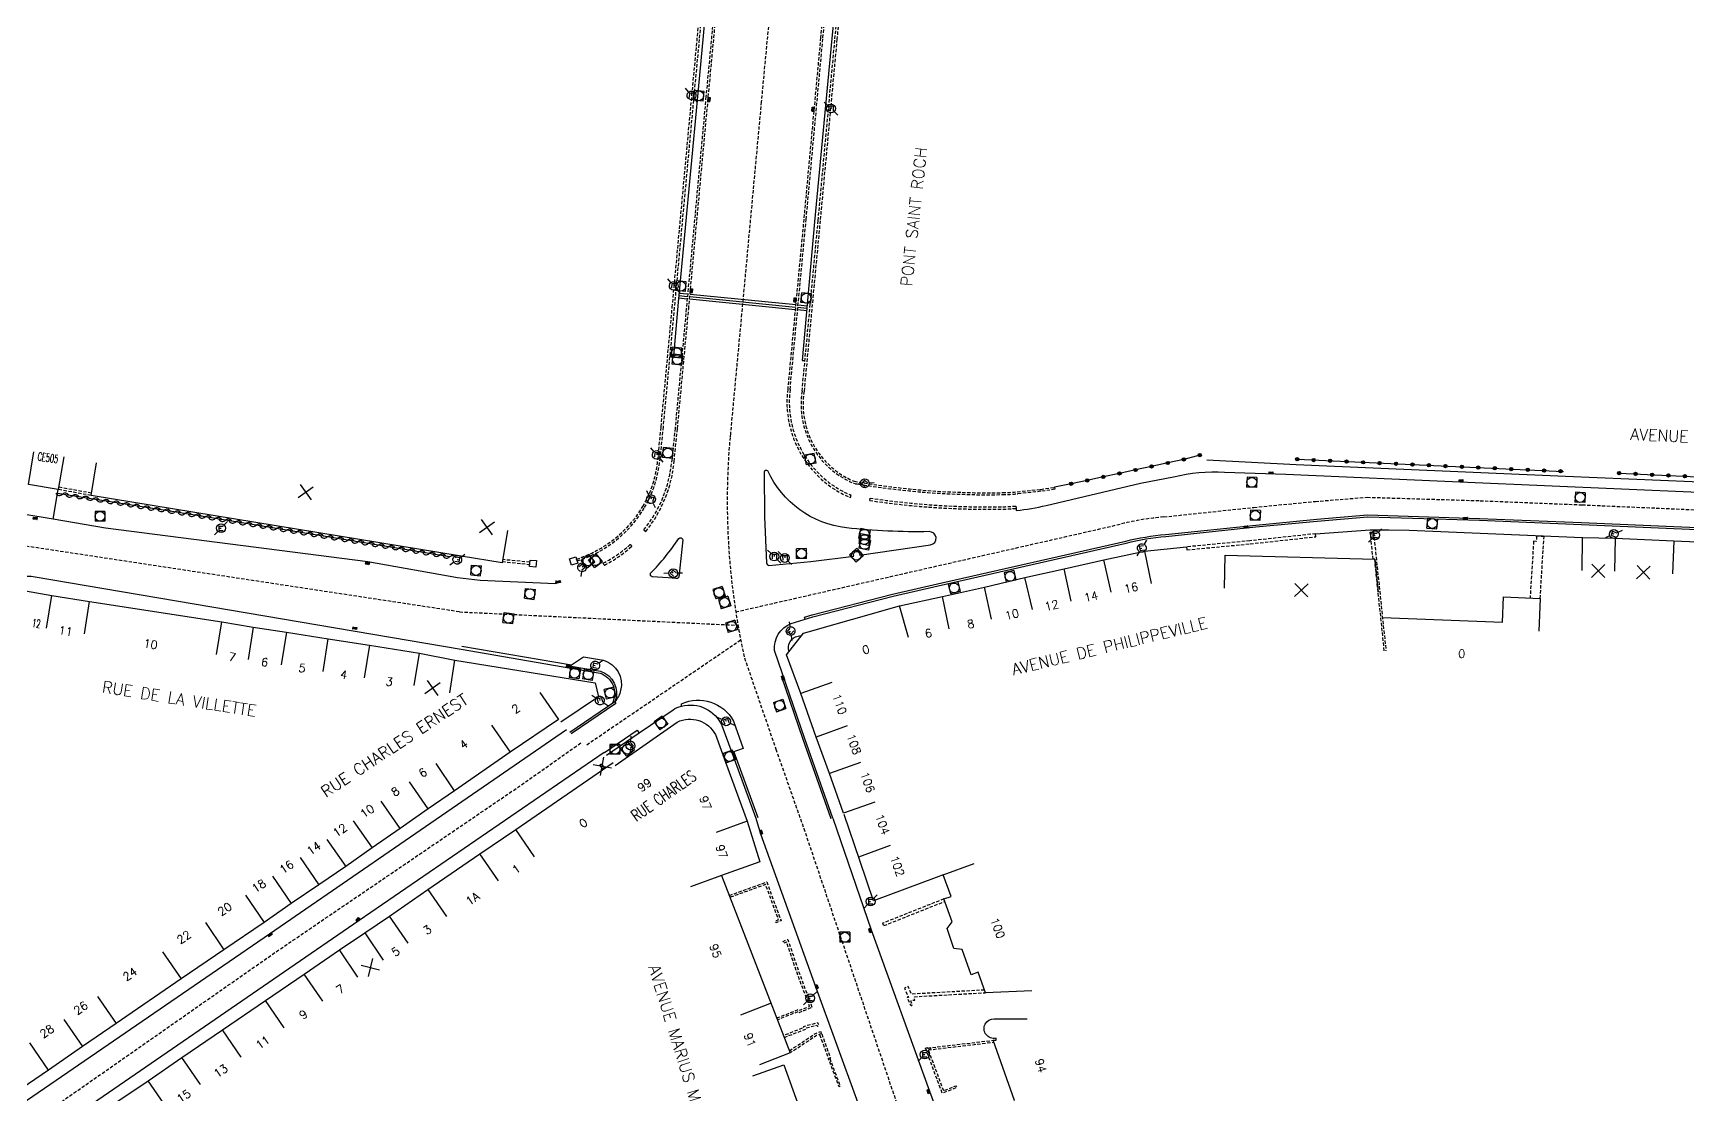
# Model space of a CAD drawing. Header units: millimetres. Extents: x 154999 to 156001, y 121000 to 122001.
# Drawn here: x 155290.9 to 155542, y 121289.9 to 121451 of the extents above; entities that cross this region are included whole.
import ezdxf
from ezdxf.enums import TextEntityAlignment as Align

# ---------------------------------------------------------------- set-up
doc = ezdxf.new("R2010")
doc.units = ezdxf.units.MM
doc.linetypes.add('DASHED', pattern=[0.75, 0.5, -0.25])
doc.layers.get('0').update_dxf_attribs({"linetype": 'CONTINUOUS'})
for name, color, linetype in [('W0001', 6, 'DASHED'), ('W0008', 7, 'CONTINUOUS'), ('W0017', 7, 'CONTINUOUS'), ('W0100', 7, 'CONTINUOUS'), ('W0112', 1, 'DASHED'), ('W0310', 3, 'CONTINUOUS'), ('W0322', 7, 'CONTINUOUS'), ('W0334', 7, 'CONTINUOUS'), ('W0400', 7, 'CONTINUOUS'), ('W0420', 7, 'CONTINUOUS'), ('W0471', 7, 'CONTINUOUS'), ('W0984', 7, 'CONTINUOUS'), ('W0989', 7, 'CONTINUOUS'), ('W0991', 7, 'CONTINUOUS'), ('W1102', 7, 'CONTINUOUS')]:
    doc.layers.add(name, color=color, linetype=linetype)
doc.styles.get("Standard").update_dxf_attribs({"font": 'romans.shx', "width": 0.85})

# ---------------------------------------------------------------- blocks, each defined once
blk = doc.blocks.new('T400')
for p, q in [((-0.15, 0.3), (0.15, 0.3)), ((-0.15, -0.25), (-0.15, 0.3)), ((-0.15, 0.15), (0.15, 0.15)), ((-0.15, 0), (0.15, 0)), ((0.15, 0.3), (0.15, -0.25)), ((-0.15, -0.15), (0.15, -0.15)), ((-0.15, -0.25), (-0.15, -0.3)), ((-0.15, -0.3), (0.15, -0.3)), ((0.15, -0.3), (0.15, -0.25))]:
    blk.add_line(p, q)
blk = doc.blocks.new('t991o')
at = {"color": 0, "linetype": 'Continuous'}
for p, q in [((-1, 1), (1, -1)), ((-1, -1), (1, 1))]:
    blk.add_line(p, q, dxfattribs=at)
blk = doc.blocks.new('T420')
for p, q in [((0.75, 0.75), (-0.75, 0.75)), ((-0.75, 0.75), (-0.75, -0.75)), ((0.75, 0.75), (0.75, -0.75)), ((0.75, -0.75), (-0.75, -0.75))]:
    blk.add_line(p, q)
blk.add_ellipse((0, 0), major_axis=(-0.53, 0.53), ratio=1, start_param=3.926991, end_param=10.210176)
blk = doc.blocks.new('t310o')
at = {"color": 0, "linetype": 'Continuous'}
for centre, start, end in [((-0.5, 0.38), 216.8699, 323.1304), ((0.5, -0.37), 36.8699, 143.1303)]:
    blk.add_arc(centre, 0.625, start, end, dxfattribs=at)
blk = doc.blocks.new('T471')
for p, q in [((-0.333334, 0.333334), (-0.333334, -0.333334)), ((-0.333334, 0.333334), (0.333334, 0.333334)), ((-0.333334, 0), (0, 0)), ((0.500001, 0.500001), (1.000002, 1.000002)), ((-0.500001, -0.500001), (-1.000002, -1.000002)), ((-0.333334, -0.333334), (0.333334, -0.333334))]:
    blk.add_line(p, q)
blk.add_ellipse((0, 0), major_axis=(0.471405, 0.471405), ratio=1, start_param=5.4977871438, end_param=11.780972451)
blk = doc.blocks.new('t112o')
at = {"color": 0, "linetype": 'Continuous'}
for p, q in [((-0.5, 0.5), (0.5, 0.5)), ((-0.5, -0.5), (-0.5, 0.5)), ((0.5, 0.5), (0.5, -0.5)), ((0.5, -0.5), (-0.5, -0.5))]:
    blk.add_line(p, q, dxfattribs=at)
blk = doc.blocks.new('t322o')
at = {"color": 0, "linetype": 'Continuous'}
for radius in [0.25, 0.15]:
    blk.add_circle((0, 0), radius, dxfattribs=at)

msp = doc.modelspace()

# ---------------------------------------------------------------- linework, layer by layer
at = {"layer": 'W0001'}
for points in [[(155408.94, 121509.25, -0.006975), (155405.62, 121484.3), (155403.95, 121467.69), (155401.4, 121440.59), (155398.42, 121408.4), (155396.72, 121390.26), (155396.66, 121389.66, 0.07716), (155398.86, 121356.18), (155403.61, 121342.36), (155407.85, 121330.32)], [(155397.53, 121363.18), (155427.56, 121370.03), (155456.05, 121376.53, -0.039599), (155462.46, 121377.59), (155476.14, 121379.04), (155485.46, 121379.94), (155493.32, 121380.57), (155510.44, 121380.05), (155525.94, 121379.42), (155555.17, 121378.15), (155563, 121377.83), (155590.11, 121376.63), (155619.83, 121375.3, -0.07125), (155631.29, 121373.18), (155643.12, 121369.22, -0.013446), (155645.72, 121368.23, -0.0468)], [(155407.85, 121330.32), (155423.85, 121282.98), (155429.71, 121267.25), (155436.2, 121249.94), (155445.78, 121225.32), (155462.44, 121183.04, 0.144647), (155486.48, 121151.13)]]:
    msp.add_lwpolyline(points, format="xyb", dxfattribs=at)
at = {"layer": 'W0001', "flags": 128}
for points in [[(155355.62, 121363.18), (155283.91, 121374.05), (155201.82, 121388.4), (155007.42, 121420.63), (155000, 121421.94)], [(155000, 121204), (155027.91, 121200.24), (155082.58, 121193.01), (155100.47, 121191.8), (155111.69, 121191.8), (155150.23, 121194.83), (155156.78, 121195.53), (155160.51, 121197.16), (155166.35, 121201.13), (155195.09, 121220.96), (155241.5, 121252.34), (155272.8, 121273.57), (155292.33, 121286.81), (155328.07, 121311.78), (155364.75, 121336.74), (155374.12, 121343.36)]]:
    msp.add_lwpolyline(points, dxfattribs=at)
at = {"layer": 'W0001'}
for points in [[(155355.62, 121363.18), (155397.87, 121361.14)], [(155374.93, 121343.01), (155398.28, 121358.93)]]:
    msp.add_lwpolyline(points, dxfattribs=at)
at = {"layer": 'W0008', "flags": 128}
for points in [[(155355.31, 121368.35), (155341.7, 121370.78), (155301.9, 121375.88), (155293.97, 121377.23), (155254.63, 121383.74), (155250.73, 121384.36), (155232.66, 121387.49), (155194.23, 121393.95)], [(155242.06, 121249.19), (155292.65, 121283.59), (155340.39, 121316.38), (155377.55, 121341.87)]]:
    msp.add_lwpolyline(points, dxfattribs=at)
at = {"layer": 'W0008'}
for points in [[(155402.19, 121370.58, 0.312128), (155402.57, 121370.22), (155408.92, 121370.83), (155415.43, 121371.65, -1.426383), (155416.32, 121371.76), (155427.08, 121373.34, 0.928446), (155426.87, 121375.35, -0.031514), (155414.33, 121375.92, -0.262233), (155402.4, 121384.57, 0.587446), (155401.83, 121384.38), (155401.89, 121377.6)], [(155386.45, 121368.39), (155384.87, 121368.52, -0.483033), (155384.61, 121369.04, 0.050059), (155388.88, 121374.33, -0.627311), (155389.48, 121374.12), (155388.88, 121368.46, -0.369874), (155388.46, 121368.22), (155387.26, 121368.32)]]:
    msp.add_lwpolyline(points, format="xyb", close=True, dxfattribs=at)
for points in [[(155412.27, 121331.87), (155408.03, 121343.89), (155403.42, 121357.3, -0.338823), (155405.94, 121361.42), (155409.22, 121362.44), (155421.39, 121365.56), (155421.39, 121365.56), (155428.23, 121367.12), (155456.75, 121373.62, -0.039979), (155462.75, 121374.62), (155476.44, 121376.07), (155485.73, 121376.96), (155493.4, 121377.58), (155510.34, 121377.07), (155525.81, 121376.43), (155555.05, 121375.16)], [(155355.87, 121357.5), (155372.52, 121354.64), (155372.61, 121355.13), (155374.45, 121356.33), (155377.48, 121355.83, -0.408182), (155380.07, 121351.26, -0.123146), (155379.17, 121349.53), (155372.35, 121344.88)], [(155377.94, 121341.45), (155382.89, 121344.84), (155388.02, 121348.3, -0.119359), (155389.3, 121348.87), (155389.28, 121349.22, -0.399454), (155397.18, 121346.6), (155398.64, 121342.44), (155396.95, 121341.83), (155400.6, 121331.88)]]:
    msp.add_lwpolyline(points, format="xyb", dxfattribs=at)
at = {"layer": 'W0008', "flags": 128}
for points in [[(155280.98, 121357.7), (155283.7, 121363.08, -0.099752), (155284.69, 121365.55, -0.099752), (155286.56, 121367.44, -0.085742), (155288.65, 121368.38, -0.085742), (155290.93, 121368.57), (155355.87, 121357.5)], [(155371.88, 121345.28), (155326.79, 121314.29), (155289.13, 121288.43), (155239.78, 121254.82), (155193.14, 121223.09), (155162.24, 121202.09), (155155.49, 121199.35), (155152.83, 121198.96), (155111.8, 121195.6), (155108.03, 121200.38, -0.060237), (155107.76, 121200.95, -0.060237), (155107.63, 121201.57, -0.050109), (155107.64, 121202.09, -0.050109), (155107.75, 121202.6)]]:
    msp.add_lwpolyline(points, format="xyb", dxfattribs=at)
at = {"layer": 'W0008'}
for points in [[(155388.94, 121348.78), (155388.94, 121348.78)], [(155400.6, 121331.88), (155401.27, 121329.48), (155409.69, 121306.2), (155419.04, 121280.46), (155418.92, 121279.78), (155418.31, 121279.29), (155408.56, 121273.07)], [(155412.27, 121331.87), (155418.05, 121314.92), (155426.94, 121290.45), (155429.86, 121282.46), (155434.39, 121270.26), (155434.94, 121268.79), (155436.29, 121266.84), (155438.82, 121265.3), (155441.28, 121264.55), (155443.31, 121264.24), (155477.19, 121261.26), (155484.1, 121260.95), (155515.74, 121261.06)]]:
    msp.add_lwpolyline(points, dxfattribs=at)
at = {"layer": 'W0017', "flags": 128}
msp.add_lwpolyline([(155293.97, 121377.23), (155294.75, 121381.75)], dxfattribs=at)
at = {"layer": 'W0100', "flags": 128}
for points in [[(155295.58, 121386.69), (155294.75, 121381.75), (155290.25, 121382.51), (155291.07, 121387.44)], [(155355.89, 121371.61), (155299.75, 121380.84), (155300.54, 121385.77)], [(155286.23, 121354.71), (155281.62, 121356.64), (155284.33, 121363.09), (155287.11, 121365.17), (155288.91, 121366.54), (155293.8, 121365.66), (155299.51, 121364.77), (155319.55, 121361.65), (155324.33, 121360.88), (155329.37, 121360.08), (155335.7, 121359.09), (155341.95, 121358.12), (155349.57, 121356.92), (155354.94, 121355.83)], [(155367.8, 121350.96), (155370.62, 121346.83), (155363.32, 121341.87), (155354.89, 121336.03), (155350.87, 121333.28), (155346.61, 121330.32), (155342.37, 121327.36), (155338.36, 121324.54), (155334.28, 121321.78), (155330.11, 121318.93), (155325.97, 121316.06), (155319.9, 121311.91), (155313.38, 121307.47), (155303.54, 121300.71), (155298.44, 121297.21), (155293.3, 121293.65), (155288.17, 121290.14)], [(155288.43, 121278.46), (155293.52, 121281.93), (155298.52, 121285.32), (155303.5, 121288.7), (155308.39, 121292.03), (155313.52, 121295.57), (155319.69, 121299.74), (155326.19, 121304.2), (155332.05, 121308.21), (155337.4, 121311.87), (155341.25, 121314.48), (155344.99, 121317.02), (155350.82, 121321.06), (155358.71, 121326.48), (155364.19, 121330.14), (155378.96, 121340.33)]]:
    msp.add_lwpolyline(points, dxfattribs=at)
at = {"layer": 'W0100'}
for points in [[(155362.89, 121375.54), (155362.08, 121370.6), (155355.89, 121371.61)], [(155413.9, 121332.62), (155411.76, 121338.66), (155409.75, 121344.16), (155407.41, 121350.78), (155405.22, 121356.66), (155407.82, 121359.95), (155422.37, 121364.11), (155428.87, 121365.51), (155435.24, 121366.95), (155441.38, 121368.41), (155447.33, 121369.7), (155453.36, 121371.07), (155459.52, 121372.38), (155460.56, 121367.49)], [(155525.91, 121369.44), (155526, 121374.44), (155530.96, 121374.35), (155539.85, 121373.97), (155539.64, 121368.97)], [(155471.66, 121366.76), (155471.79, 121371.76), (155494.46, 121371.17), (155494.98, 121366.19)], [(155495.64, 121362.31), (155513.83, 121361.6), (155513.98, 121365.48), (155519.56, 121365.23), (155519.34, 121360.23)], [(155354.94, 121355.83), (155376.22, 121352.43), (155376.73, 121350.31), (155371.01, 121346.42)], [(155442.47, 121305.67), (155435.43, 121305.39), (155434.32, 121308.49), (155433.25, 121308.11), (155431.87, 121311.96), (155430.59, 121312.11), (155429.59, 121315.11), (155430.35, 121316.15), (155429.09, 121319.61), (155430.2, 121320.01), (155429.02, 121323.27), (155427.91, 121322.86), (155418.43, 121319.33), (155416.34, 121325.47), (155413.96, 121332.45)], [(155399.26, 121331.43), (155401.2, 121325.27), (155395.39, 121323.17), (155405.81, 121296.25), (155401.15, 121294.44)], [(155420.94, 121327.73), (155416.17, 121325.95)], [(155400.11, 121292.77), (155404.82, 121294.46), (155409.56, 121281.22), (155404.85, 121279.53)]]:
    msp.add_lwpolyline(points, dxfattribs=at)
for points in [[(155379.24, 121339.87), (155388.66, 121346.46, -0.405609), (155394.44, 121344.55), (155395.99, 121340.38), (155399.26, 121331.43), (155394.57, 121329.72)], [(155475.79, 121269.68), (155475.34, 121264.7), (155451.13, 121266.88), (155450.63, 121266.25), (155446.36, 121269.49), (155446.8, 121270.11), (155440.98, 121286.03, -0.502094), (155439.81, 121289.04), (155436.59, 121298.17), (155437.01, 121298.19), (155437.01, 121298.49, -1.133927), (155436.73, 121301.43), (155441.73, 121301.43)]]:
    msp.add_lwpolyline(points, format="xyb", dxfattribs=at)
at = {"layer": 'W0100', "flags": 128}
msp.add_lwpolyline([(155377.64, 121339.48), (155377.38, 121339.3), (155376.93, 121339.96), (155377.19, 121340.13)], close=True, dxfattribs=at)
at = {"layer": 'W0112'}
for points in [[(155399.98, 121525.96), (155399.98, 121526.87), (155400.26, 121526.87), (155400.28, 121521), (155396.88, 121498.23, -0.00357), (155395.41, 121485.33), (155393.74, 121468.68), (155391.18, 121441.55), (155388.2, 121409.35), (155386.5, 121391.24), (155386.01, 121386.2, -0.107597), (155383.7, 121379, -0.182335), (155373.48, 121370.91), (155373.39, 121371.19, 0.182335), (155383.44, 121379.15, 0.107597), (155385.71, 121386.23), (155386.2, 121391.27), (155387.9, 121409.38), (155390.88, 121441.58), (155393.44, 121468.71), (155395.11, 121485.36, 0.00357), (155396.61, 121498.27), (155400, 121521.02), (155399.99, 121523.68)], [(155413.39, 121481.33), (155410.4, 121450.34), (155407.85, 121422.77), (155405.41, 121396.96, 0.333683), (155414.81, 121380.58), (155414.95, 121380.55), (155415.02, 121380.9), (155414.91, 121380.92), (155414.91, 121380.92, -0.333683), (155405.77, 121396.91), (155408.21, 121422.73), (155410.76, 121450.31), (155413.75, 121481.3, 0.00357)], [(155415.87, 121481.09), (155412.88, 121450.1), (155410.33, 121422.54), (155407.89, 121396.65, 0.345176), (155415.5, 121382.99, 0.04769), (155437.99, 121381.27, 0.020724), (155440.23, 121381.4), (155443.78, 121381.77), (155445.89, 121382.08), (155445.94, 121381.78), (155443.82, 121381.47), (155440.26, 121381.1, -0.020724), (155438, 121380.97, -0.047762), (155415.42, 121382.7, -0.345712), (155407.59, 121396.69), (155410.03, 121422.56), (155412.58, 121450.13), (155415.57, 121481.12, 0.00357)], [(155395.56, 121468.5), (155393.01, 121441.38), (155390.03, 121409.18), (155388.33, 121391.07), (155387.83, 121386.03, -0.14628), (155383.6, 121375.62), (155383.88, 121375.39, 0.146274), (155388.19, 121385.99), (155388.69, 121391.03), (155390.39, 121409.15), (155393.37, 121441.34), (155395.92, 121468.47)]]:
    msp.add_lwpolyline(points, format="xyb", dxfattribs=at)
at = {"layer": 'W0112', "flags": 128}
for points in [[(155299.75, 121380.84), (155294.75, 121381.75)], [(155299.8, 121381.19), (155294.82, 121382.1)], [(155396.56, 121320.16), (155402.24, 121322.19), (155404.4, 121316.3), (155403.68, 121316), (155403.57, 121316.28), (155404.02, 121316.46), (155402.06, 121321.8), (155396.67, 121319.88)], [(155429.09, 121319.61), (155419.79, 121315.92), (155419.93, 121315.54), (155429.24, 121319.24)], [(155403.76, 121301.56), (155407.17, 121302.88), (155407.23, 121302.72), (155407.75, 121302.93), (155408.73, 121303.33), (155406.83, 121308.38), (155405.24, 121313.08), (155404.81, 121312.9), (155404.7, 121313.17), (155405.42, 121313.48), (155407.11, 121308.48), (155409.11, 121303.16), (155407.87, 121302.66), (155407.07, 121302.33), (155407, 121302.5), (155403.86, 121301.28)], [(155404.9, 121298.61), (155408.18, 121299.88), (155408.14, 121300.02), (155409.53, 121300.39), (155409.81, 121300.46), (155409.91, 121300.28), (155410.18, 121300.42), (155409.96, 121300.81), (155409.45, 121300.68), (155407.78, 121300.23), (155407.82, 121300.06), (155404.79, 121298.89)], [(155405.69, 121296.58), (155409.62, 121299.2), (155410.43, 121299.51), (155410.55, 121299.19), (155411.89, 121295.48), (155411.61, 121295.38), (155410.27, 121299.08)], [(155410.55, 121299.19), (155409.78, 121298.89), (155405.81, 121296.25)], [(155426.62, 121296.99), (155436.59, 121298.17)], [(155426.73, 121296.7), (155436.63, 121297.88)], [(155411.78, 121295.44), (155413.38, 121291.19), (155413.21, 121291.12), (155411.61, 121295.37)]]:
    msp.add_lwpolyline(points, dxfattribs=at)
at = {"layer": 'W0112'}
for points in [[(155440.06, 121378.88, -0.017179), (155438.04, 121378.77, -0.041876), (155417.85, 121380.08), (155417.9, 121380.44, 0.041876), (155438.03, 121379.13, 0.017179), (155440.03, 121379.24)], [(155377.41, 121370.57, 0.000532), (155377.45, 121370.6, 0.067103), (155381.47, 121373.36, 0.000592), (155381.5, 121373.39), (155381.75, 121373.12, -0.000592), (155381.71, 121373.09, -0.067103), (155377.61, 121370.27, -0.000532), (155377.57, 121370.25)]]:
    msp.add_lwpolyline(points, format="xyb", close=True, dxfattribs=at)
msp.add_lwpolyline([(155465.96, 121372.59), (155475.58, 121373.5), (155485.55, 121374.58), (155485.5, 121375.03), (155475.53, 121373.96), (155465.92, 121373.04)], close=True, dxfattribs=at)
for points in [[(155495.91, 121357.29), (155494.98, 121366.19), (155494.46, 121371.17), (155494.21, 121371.16), (155493.79, 121375.25), (155494.28, 121375.26), (155496.16, 121357.29)], [(155519.56, 121365.23), (155520.14, 121374.6), (155519.01, 121374.65), (155518.97, 121373.88), (155518.56, 121373.9), (155518.03, 121365.29)], [(155362.12, 121370.8), (155366.27, 121370.39), (155366.3, 121370.71), (155362.17, 121371.11)]]:
    msp.add_lwpolyline(points, dxfattribs=at)
at = {"layer": 'W0112', "flags": 128}
msp.add_lwpolyline([(155435.28, 121305.79), (155424.16, 121305.17), (155423.69, 121306.31), (155423.14, 121306.08), (155423.73, 121304.66), (155423.52, 121304.65), (155424.03, 121303.54, 0.678693), (155424.33, 121303.59), (155424.15, 121304.01), (155424.14, 121304.23), (155424.68, 121304.26), (155424.65, 121304.78), (155435.43, 121305.39)], format="xyb", dxfattribs=at)
msp.add_lwpolyline([(155426.32, 121296.96), (155426.6, 121297.06), (155429.04, 121290.51), (155430.93, 121291.25), (155431.04, 121290.98), (155428.86, 121290.12)], close=True, dxfattribs=at)
at = {"layer": 'W0310', "flags": 128}
msp.add_lwpolyline([(155354.12, 121371.52), (155316.12, 121377.73), (155294.66, 121381.14)], dxfattribs=at)
at = {"layer": 'W0322', "flags": 128}
msp.add_lwpolyline([(155467.91, 121386.98), (155465.5, 121386.32), (155463.07, 121385.77), (155460.62, 121385.24), (155458.18, 121384.71), (155455.74, 121384.19), (155453.29, 121383.66), (155450.85, 121383.13), (155448.4, 121382.61), (155445.89, 121382.08)], dxfattribs=at)
at = {"layer": 'W0322'}
for points in [[(155482.7, 121386.33), (155523.09, 121384.49)], [(155531.53, 121384.23), (155637.15, 121379.29)]]:
    msp.add_lwpolyline(points, dxfattribs=at)
at = {"layer": 'W0334'}
for points in [[(155399.71, 121517.18), (155400.26, 121517.09), (155397.62, 121499.41, -0.00357), (155395.96, 121485.62), (155394.26, 121468.57), (155391.67, 121440.85), (155388.8, 121410.2), (155388.08, 121401.97), (155387.51, 121401.98)], [(155420.07, 121514.14), (155419.47, 121514.23), (155418.84, 121509.99), (155417.73, 121502.49), (155417.05, 121497.67), (155416.96, 121496.97, -0.00006), (155416.73, 121495.05, -0.00357), (155415.07, 121481.26), (155412.09, 121450.21), (155409.5, 121422.38), (155407.62, 121401.34), (155408.02, 121401.3)], [(155440.06, 121378.88), (155440.09, 121378.58, 0.038653), (155444.63, 121379.34), (155458.93, 121382.69), (155463.92, 121383.67, -0.075567), (155471.69, 121384.4), (155480.97, 121384.05), (155508.51, 121382.85), (155555.28, 121380.84), (155589.2, 121379.36), (155619.69, 121377.98), (155622.27, 121377.87, -0.07999), (155637.24, 121374.27), (155654.77, 121367.36)], [(155408.07, 121362.08), (155407.98, 121362.37), (155409.14, 121362.73), (155421.32, 121365.85), (155428.16, 121367.41), (155456.68, 121373.91, -0.039939), (155462.72, 121374.92), (155476.41, 121376.36), (155485.7, 121377.26), (155493.39, 121377.88), (155510.35, 121377.37), (155525.83, 121376.73), (155555.06, 121375.46), (155562.89, 121375.15), (155589.99, 121373.94), (155619.71, 121372.62, -0.071302), (155630.43, 121370.63), (155642.25, 121366.68, -0.046702), (155650.54, 121362.86, -0.073447), (155656.03, 121359.07, -0.136028), (155660.69, 121351.44), (155660.99, 121332.19)], [(155407.44, 121359.47, 0.545148), (155405.57, 121357.1, 0.545148)], [(155372.52, 121354.64), (155376.95, 121353.9, -0.452781), (155378.78, 121349.26, -0.294208)], [(155372.57, 121354.94), (155377.03, 121354.19, -0.40977), (155379.26, 121349.63)], [(155389.3, 121348.87, -0.370129), (155395.43, 121345.91), (155396.95, 121341.83)]]:
    msp.add_lwpolyline(points, format="xyb", dxfattribs=at)
for points in [[(155388.86, 121410.82), (155390.17, 121410.69)], [(155388.9, 121411.19), (155390.2, 121411.06)], [(155388.93, 121411.55), (155390.24, 121411.42)], [(155390.53, 121410.66), (155406.56, 121409.07)], [(155390.56, 121411.02), (155406.59, 121409.44)], [(155390.6, 121411.39), (155406.62, 121409.81)], [(155406.91, 121409.04), (155408.3, 121408.9)], [(155406.95, 121409.4), (155408.33, 121409.27)], [(155406.98, 121409.77), (155408.36, 121409.63)], [(155469, 121386.25), (155482.53, 121385.53), (155523.38, 121383.75), (155557.02, 121382.35), (155625.39, 121379.13), (155629.33, 121378.42), (155637.81, 121375.69), (155650.42, 121370.8), (155655.42, 121368.72), (155684.96, 121356.52), (155690.24, 121354.47), (155696.95, 121350.66), (155698.58, 121350.08)], [(155485.5, 121375.03), (155493.76, 121375.62), (155496.62, 121375.65), (155499.7, 121375.6), (155526, 121374.44)], [(155459.52, 121372.38), (155465.92, 121373.04)], [(155539.85, 121373.97), (155574.02, 121372.48)], [(155370.22, 121367.93), (155370.2, 121367.43), (155358.76, 121367.92), (155355.31, 121368.35)], [(155355.96, 121357.99), (155372.61, 121355.13)], [(155411.98, 121331.77), (155407.75, 121343.8), (155404.45, 121353.4), (155404.73, 121353.49)], [(155379.17, 121349.53), (155379.34, 121349.28), (155372.58, 121344.68)], [(155377.6, 121341.82), (155382.57, 121345.23), (155382.85, 121344.82)], [(155397.24, 121341.93), (155400.88, 121331.98)]]:
    msp.add_lwpolyline(points, dxfattribs=at)
at = {"layer": 'W1102'}
for p, q in [((155530.96, 121374.35), (155530.81, 121369.35)), ((155448.39, 121364.81), (155447.33, 121369.7)), ((155454.47, 121366.19), (155453.36, 121371.07)), ((155442.53, 121363.54), (155441.38, 121368.41)), ((155292.97, 121360.72), (155293.8, 121365.66)), ((155298.74, 121359.83), (155299.51, 121364.77)), ((155429.92, 121360.62), (155428.87, 121365.51)), ((155436.35, 121362.08), (155435.24, 121366.95)), ((155423.74, 121359.29), (155422.37, 121364.11)), ((155318.77, 121356.71), (155319.55, 121361.65)), ((155324.33, 121360.88), (155323.55, 121355.94)), ((155329.37, 121360.08), (155328.59, 121355.14)), ((155334.93, 121354.15), (155335.7, 121359.09)), ((155341.95, 121358.12), (155341.18, 121353.18)), ((155348.77, 121351.98), (155349.57, 121356.92)), ((155354.15, 121350.89), (155354.94, 121355.83)), ((155412.13, 121352.44), (155407.41, 121350.78)), ((155360.49, 121345.99), (155363.32, 121341.87)), ((155414.44, 121345.88), (155409.75, 121344.16)), ((155354.89, 121336.03), (155352.06, 121340.15)), ((155416.47, 121340.33), (155411.76, 121338.66)), ((155350.87, 121333.28), (155348.04, 121337.4)), ((155346.61, 121330.32), (155343.75, 121334.43)), ((155418.61, 121334.29), (155413.9, 121332.62)), ((155339.49, 121331.45), (155342.37, 121327.36)), ((155367, 121326.01), (155364.19, 121330.14)), ((155335.52, 121328.65), (155338.36, 121324.54)), ((155331.47, 121325.92), (155334.28, 121321.78)), ((155361.52, 121322.34), (155358.71, 121326.48)), ((155327.28, 121323.05), (155330.11, 121318.93)), ((155323.14, 121320.18), (155325.97, 121316.06)), ((155350.82, 121321.06), (155353.66, 121316.94)), ((155347.82, 121312.9), (155344.99, 121317.02)), ((155317.08, 121316.04), (155319.9, 121311.91)), ((155341.25, 121314.48), (155344.06, 121310.34)), ((155310.55, 121311.59), (155313.38, 121307.47)), ((155340.22, 121307.74), (155337.4, 121311.87)), ((155334.88, 121304.08), (155332.05, 121308.21)), ((155300.71, 121304.83), (155303.54, 121300.71)), ((155329.01, 121300.07), (155326.19, 121304.2)), ((155295.61, 121301.33), (155298.44, 121297.21)), ((155322.5, 121295.6), (155319.69, 121299.74)), ((155293.3, 121293.65), (155290.47, 121297.77)), ((155316.34, 121291.44), (155313.52, 121295.57)), ((155311.22, 121287.91), (155308.39, 121292.03))]:
    msp.add_line(p, q, dxfattribs=at)
for points in [[(155429.02, 121323.27), (155433.71, 121324.98)], [(155395.39, 121323.17), (155390.69, 121321.46)], [(155402.89, 121303.8), (155398.23, 121302)]]:
    msp.add_lwpolyline(points, dxfattribs=at)

# ---------------------------------------------------------------- block references
at = {"layer": 'W0112'}
for p, rotation in [((155366.78, 121370.5), 174.3913886267517), ((155372.96, 121370.9), 197.7027947426141)]:
    msp.add_blockref('t112o', p, dxfattribs=dict(at, rotation=rotation))
at = {"layer": 'W0310'}
for p, rotation in [((155295.38, 121381.03), 170.9657761072477), ((155296.92, 121380.78), 170.9657761072477), ((155298.47, 121380.54), 170.9657761072477), ((155300.02, 121380.29), 170.9657761072477), ((155301.56, 121380.04), 170.9657761072477), ((155303.11, 121379.8), 170.9657761072477), ((155304.66, 121379.55), 170.9657761072477), ((155306.2, 121379.31), 170.9657761072477), ((155307.75, 121379.06), 170.9657761072477), ((155309.3, 121378.81), 170.9657761072477), ((155310.84, 121378.57), 170.9657761072477), ((155312.39, 121378.32), 170.9657761072477), ((155313.94, 121378.08), 170.9657761072477), ((155315.48, 121377.83), 170.9657761072477), ((155317.03, 121377.58), 170.7263851222868), ((155318.57, 121377.33), 170.7263851222868), ((155320.12, 121377.08), 170.7263851222868), ((155321.66, 121376.82), 170.7263851222868), ((155323.21, 121376.57), 170.7263851222868), ((155324.76, 121376.32), 170.7263851222868), ((155326.3, 121376.07), 170.7263851222868), ((155327.85, 121375.81), 170.7263851222868), ((155329.39, 121375.56), 170.7263851222868), ((155330.94, 121375.31), 170.7263851222868), ((155332.48, 121375.06), 170.7263851222868), ((155334.03, 121374.81), 170.7263851222868), ((155335.57, 121374.55), 170.7263851222868), ((155337.12, 121374.3), 170.7263851222868), ((155338.67, 121374.05), 170.7263851222868), ((155340.21, 121373.8), 170.7263851222868), ((155341.76, 121373.54), 170.7263851222868), ((155343.3, 121373.29), 170.7263851222868), ((155344.85, 121373.04), 170.7263851222868), ((155346.39, 121372.79), 170.7263851222868), ((155347.94, 121372.53), 170.7263851222868), ((155349.48, 121372.28), 170.7263851222868), ((155351.03, 121372.03), 170.7263851222868), ((155352.58, 121371.78), 170.7263851222868), ((155354.12, 121371.52), 170.7263851222868)]:
    msp.add_blockref('t310o', p, dxfattribs=dict(at, rotation=rotation))
at = {"layer": 'W0322'}
for p, rotation in [((155467.91, 121386.98), 15.30618364414689), ((155458.18, 121384.71), 12.1642201354746), ((155460.62, 121385.24), 12.1642201354746), ((155463.07, 121385.77), 12.1642201354746), ((155465.5, 121386.32), 15.30618364414689), ((155482.7, 121386.33), 357.4046319634571), ((155485.2, 121386.21), 357.4046319634571), ((155487.7, 121386.1), 357.4046319634571), ((155490.19, 121385.99), 357.4046319634571), ((155492.69, 121385.87), 357.4046319634571), ((155495.19, 121385.76), 357.4046319634571), ((155497.69, 121385.65), 357.4046319634571), ((155500.18, 121385.53), 357.4046319634571), ((155502.68, 121385.42), 357.4046319634571), ((155505.18, 121385.31), 357.4046319634571), ((155507.68, 121385.19), 357.4046319634571), ((155510.17, 121385.08), 357.4046319634571), ((155512.67, 121384.97), 357.4046319634571), ((155515.17, 121384.85), 357.4046319634571), ((155517.67, 121384.74), 357.4046319634571), ((155520.16, 121384.63), 357.4046319634571), ((155522.66, 121384.51), 357.4046319634571), ((155448.4, 121382.61), 12.1642201354746), ((155450.85, 121383.13), 12.1642201354746), ((155453.29, 121383.66), 12.1642201354746), ((155455.74, 121384.19), 12.1642201354746), ((155531.53, 121384.23), 357.323232212009), ((155534.03, 121384.11), 357.323232212009), ((155536.53, 121383.99), 357.323232212009), ((155539.02, 121383.88), 357.323232212009), ((155541.52, 121383.76), 357.323232212009)]:
    msp.add_blockref('t322o', p, dxfattribs=dict(at, rotation=rotation))
at = {"layer": 'W0400'}
for p, rotation in [((155393.46, 121440.93), 354.706676902517), ((155409.25, 121439.46), 354.4531023913999), ((155390.8, 121411.91), 354.746996061901), ((155406.53, 121410.53), 354.818303645033), ((155478.74, 121384.26), 87.83981659767299), ((155507.57, 121383.06), 87.51098884107901), ((155291.28, 121377.35), 84.73189854015749), ((155508.22, 121377.34), 88.25083985177498), ((155474.95, 121376.07), 96.03599151112927), ((155341.64, 121370.53), 254.5562337994015), ((155370.62, 121367.72), 283.162510986392), ((155339.71, 121360.7), 262.848515859112), ((155372.2, 121354.93), 80.25747302530297), ((155404.69, 121353.16), 198.98803917877), ((155401.38, 121329.73), 196.5927059079675), ((155326.89, 121314.18), 304.2936714859177), ((155340.21, 121316.48), 313.652101314149), ((155417.93, 121314.82), 197.9440100100104), ((155409.8, 121306.3), 20.59150739111021), ((155426.77, 121290.39), 199.9730719023648)]:
    msp.add_blockref('T400', p, dxfattribs=dict(at, rotation=rotation))
at = {"layer": 'W0420'}
for p, rotation in [((155391.91, 121441.49), 264.5762780042729), ((155389.21, 121412.6), 264.746996061901), ((155408.23, 121410.78), 264.818303645033), ((155388.56, 121402.51), 264.706676902517), ((155388.69, 121401.45), 264.706676902517), ((155387.24, 121387.28), 264.305836112122), ((155408.85, 121386.36), 280.608760040589), ((155475.81, 121382.83), 357.5103233649961), ((155525.61, 121380.54), 357.5103233649961), ((155476.33, 121377.82), 357.5103233649961), ((155503.2, 121376.58), 175.155389763241), ((155417.05, 121374.94), 349.075719715743), ((155417.06, 121374.15), 349.075719715743), ((155407.51, 121372.02), 270.511827779459), ((155415.85, 121371.78), 312.280105823802), ((155417.08, 121373.42), 349.075719715743), ((155358.14, 121369.46), 175.245070920296), ((155375.11, 121370.9), 218.043125301341), ((155376.24, 121370.94), 218.043125301341), ((155430.67, 121366.82), 12.8495778307268), ((155439.13, 121368.56), 12.7632748516979), ((155366.31, 121365.91), 172.788108449546), ((155394.99, 121366.1), 17.2793741421284), ((155395.83, 121364.6), 17.2793741421284), ((155363.06, 121362.23), 172.788108449546), ((155396.89, 121360.99), 17.2793741421284), ((155373.1, 121353.86), 350.6791296245491), ((155375.14, 121353.64), 350.6791296245491), ((155378.46, 121350.86), 283.597483293104), ((155404.19, 121348.98), 109.419927598589), ((155386.19, 121346.32), 34.4668324177223), ((155381.09, 121342.35), 221.655989973966), ((155396.59, 121341.22), 290.397815779217)]:
    msp.add_blockref('T420', p, dxfattribs=dict(at, rotation=rotation))
for p in [(155301.09, 121377.67), (155379.19, 121342.31), (155414.08, 121313.8)]:
    msp.add_blockref('T420', p, dxfattribs=at)
at = {"layer": 'W0471'}
for p, rotation in [((155390.82, 121441.55), 264.5762780042729), ((155411.98, 121439.56), 270.871618414621), ((155388.13, 121412.64), 264.635313014256), ((155385.55, 121386.99), 264.305836112122), ((155417.1, 121382.68), 321.271010562981), ((155384.67, 121380.28), 251.753207543521), ((155494.52, 121374.79), 0.8338396772001091), ((155530.74, 121375), 338.903280285219), ((155355.29, 121371.09), 170.77227796207), ((155403.38, 121371.57), 270.511827779459), ((155404.98, 121371.36), 270.511827779459), ((155459.13, 121372.87), 12.0058590459936), ((155374.22, 121369.95), 218.043125301341), ((155388.05, 121369.06), 316.494333589849), ((155405.85, 121360.26), 51.6822577772705), ((155376.22, 121355.04), 350.6791296245491), ((155376.92, 121349.73), 283.597483293104), ((155396.06, 121346.57), 290.070906386846), ((155381.56, 121342.9), 221.655989973966)]:
    msp.add_blockref('T471', p, dxfattribs=dict(at, rotation=rotation))
for p in [(155319.45, 121375.87), (155417.99, 121319.23), (155408.82, 121304.54), (155426.19, 121296)]:
    msp.add_blockref('T471', p, dxfattribs=at)
at = {"layer": 'W0991'}
for p, rotation in [((155332.29, 121381.35), 350.5112099999999), ((155359.79, 121376.04), 80.77227796220075), ((155528.36, 121369.4), 88.98983711529459), ((155535.22, 121369.16), 87.52980738930171), ((155483.32, 121366.48), 88.60663277774623), ((155351.53, 121351.63), 350.5112099999999), ((155342.1, 121309.21), 300.63114)]:
    msp.add_blockref('t991o', p, dxfattribs=dict(at, rotation=rotation))
at = {"layer": 'W0991', "extrusion": (0, 0, -1), "rotation": 55.66604536866314}
msp.add_blockref('t991o', (-155377.28, 121339.72), dxfattribs=at)

# ---------------------------------------------------------------- texts
at = {"layer": 'W0984', "width": 0.5}
msp.add_text('CE505', height=1.25, rotation=351.7442, dxfattribs=at).set_placement((155293.2, 121386.56), align=Align.MIDDLE)
at = {"layer": 'W0984'}
for s, rotation, p in [('104', 289.5211, (155419.8, 121330.93)), ('97', 289.9399, (155395.4, 121326.79)), ('102', 289.5211, (155422.05, 121324.6)), ('100', 289.983, (155437.27, 121315.19)), ('95', 291.1628, (155394.46, 121311.73)), ('91', 291.1628, (155399.69, 121298.22)), ('94', 286.2287, (155443.8, 121294.32))]:
    msp.add_text(s, height=1.25, rotation=rotation, dxfattribs=at).set_placement(p, align=Align.MIDDLE)
at = {"layer": 'W0989'}
for s, rotation, p in [('PONT SAINT ROCH', 83.805, (155424.54, 121423.13)), ('AVENUE DE PHILIPPEVILLE', 357.3771, (155548.45, 121389.46)), ('AVENUE DE PHILIPPEVILLE', 13.6249, (155454.25, 121357.99)), ('RUE CHARLES ERNEST', 33.654, (155345.76, 121342.9)), ('AVENUE MARIUS MEUREE', 287.2136, (155389.4, 121295.66))]:
    msp.add_text(s, height=1.75, rotation=rotation, dxfattribs=at).set_placement(p, align=Align.MIDDLE)
msp.add_text('RUE DE LA VILLETTE', height=1.75, rotation=350.9768, dxfattribs=at).set_placement((155301.46, 121351.83), align=Align.MIDDLE_LEFT)
at = {"layer": 'W0989', "width": 0.7}
msp.add_text('RUE CHARLES', height=1.75, rotation=35.2336, dxfattribs=at).set_placement((155386.6, 121335.29), align=Align.MIDDLE)
at = {"layer": 'W0991'}
for s, rotation, p in [('16', 12.0059, (155457.5, 121366.84)), ('12', 12.23, (155445.45, 121364.17)), ('14', 12.8306, (155451.43, 121365.5)), ('10', 13.3164, (155439.43, 121362.81)), ('11', 351.2027, (155295.89, 121360.27)), ('6', 12.167, (155426.76, 121359.94)), ('8', 12.7633, (155433.16, 121361.35)), ('10', 351.1359, (155308.76, 121358.27)), ('0', 15.9607, (155417.26, 121357.45)), ('0', 357.7662, (155507.66, 121356.84)), ('7', 350.8425, (155321.15, 121356.32)), ('6', 351.0498, (155326.07, 121355.54)), ('5', 351.0566, (155331.76, 121354.65)), ('4', 351.1707, (155338.06, 121353.66)), ('3', 351.0623, (155344.98, 121352.58)), ('110', 289.4199, (155413.28, 121349.17)), ('2', 34.2133, (155364.16, 121348.48)), ('4', 34.2133, (155356.26, 121343.06)), ('108', 290.0886, (155415.46, 121343.1)), ('6', 34.2133, (155350.06, 121338.78)), ('99', 34.9702, (155383.7, 121336.9)), ('106', 289.5211, (155417.54, 121337.32)), ('8', 34.2133, (155345.89, 121335.91)), ('97', 290.1975, (155392.93, 121334.18)), ('10', 34.2133, (155341.62, 121332.94)), ('12', 34.2133, (155337.48, 121330.04)), ('0', 34.5974, (155374.41, 121331.12)), ('14', 34.2133, (155333.52, 121327.3)), ('16', 34.2133, (155329.38, 121324.49)), ('1', 33.7901, (155364.23, 121324.15)), ('18', 34.2133, (155325.19, 121321.6)), ('1A', 34.4726, (155357.6, 121319.65)), ('20', 34.2133, (155320.01, 121318.08)), ('22', 34.2133, (155313.82, 121313.82)), ('3', 34.7243, (155350.75, 121314.93)), ('5', 34.2615, (155345.94, 121311.62)), ('24', 34.2133, (155305.63, 121308.21)), ('7', 34.3783, (155337.55, 121305.91)), ('26', 34.2133, (155298.16, 121303.08)), ('9', 34.3755, (155331.94, 121302.08)), ('28', 34.2133, (155293.03, 121299.54)), ('11', 34.4646, (155325.77, 121297.84)), ('13', 34.0123, (155319.4, 121293.51)), ('15', 34.6421, (155313.8, 121289.69))]:
    msp.add_text(s, height=1.25, rotation=rotation, dxfattribs=at).set_placement(p, align=Align.MIDDLE)
at = {"layer": 'W0991', "width": 0.5}
msp.add_text('12', height=1.25, rotation=351.2027, dxfattribs=at).set_placement((155291.44, 121361.42), align=Align.MIDDLE)

doc.saveas('drawing.dxf')
